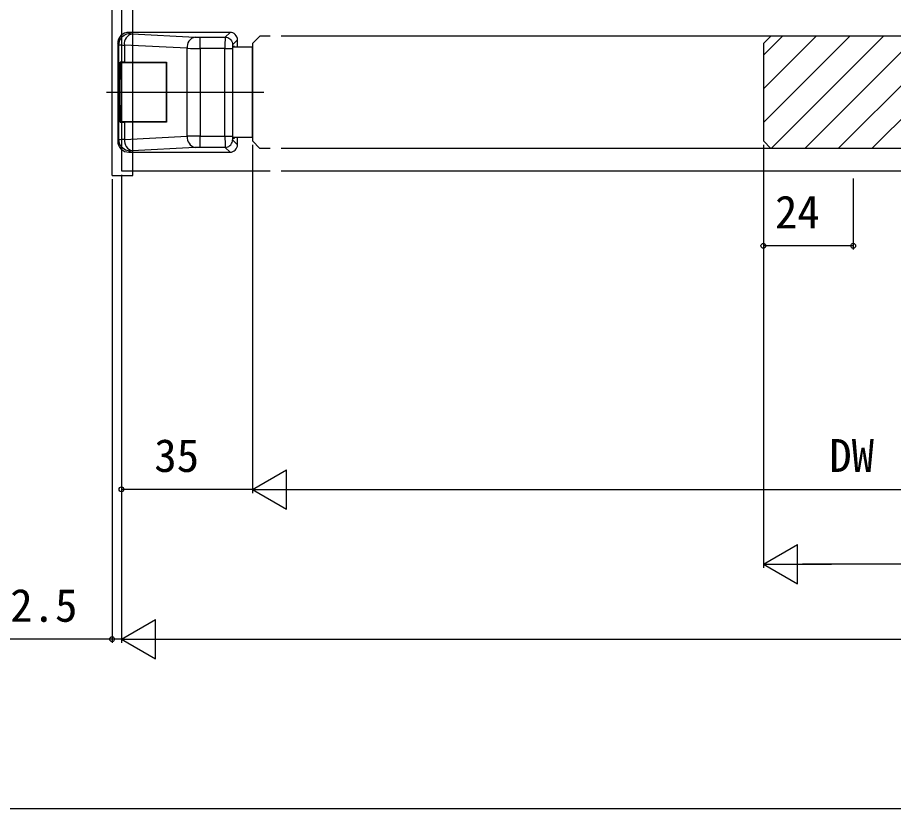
# Model space of a CAD drawing. Units: millimetres, scale not verified. Extents: x -525 to 525, y -783 to 779.
# Drawn here: x -300.3 to -66.2, y -783.3 to -572.2 of the extents above; entities that cross this region are included whole.
import ezdxf
from ezdxf.enums import TextEntityAlignment as Align

# ---------------------------------------------------------------- set-up
doc = ezdxf.new("R2010")
doc.units = ezdxf.units.MM
doc.header["$LTSCALE"] = 4
for name, color, linetype in [('0-4_YKK_12', 2, 'Continuous'), ('0-5_YKK_13', 4, 'Continuous'), ('0-7_YKK_D', 6, 'Continuous'), ('0-8_YKK_ZWAK', 7, 'Continuous')]:
    doc.layers.add(name, color=color, linetype=linetype)
doc.styles.add('ＭＳ ゴシック', font='')
doc.styles.get('ＭＳ ゴシック').set_extended_font_data('MS Gothic')

msp = doc.modelspace()

# ---------------------------------------------------------------- linework, layer by layer
at = {"layer": '0-4_YKK_12'}
for p, q in [((-272.5, -553.608), (-272.5, -613.108)), ((-237.5, -579.108), (-235.5, -577.108)), ((-232.812, -577.108), (-235.5, -577.108)), ((94, -577.108), (-229.812, -577.108)), ((-101, -579.108), (-99, -577.108)), ((-101, -582.227), (-95.882, -577.108)), ((-101, -591.207), (-86.901, -577.108)), ((-101, -600.187), (-77.921, -577.108)), ((110.82, -577.108), (-99, -577.108)), ((-98.941, -607.108), (-68.941, -577.108)), ((-89.96, -607.108), (-59.96, -577.108)), ((-80.98, -607.108), (-50.98, -577.108)), ((-72, -607.108), (-42, -577.108)), ((-237.5, -579.108), (-237.5, -605.108)), ((-101, -579.108), (-101, -605.108)), ((-235.5, -607.108), (-237.5, -605.108)), ((-99, -607.108), (-101, -605.108)), ((-232.812, -607.108), (-235.5, -607.108)), ((94, -607.108), (-229.812, -607.108)), ((110.82, -607.108), (-99, -607.108)), ((-272.5, -613.108), (-232.812, -613.108)), ((-229.812, -613.108), (110.82, -613.108))]:
    msp.add_line(p, q, dxfattribs=at)
at = {"layer": '0-5_YKK_13'}
for p, q in [((-275, -614.308), (-275, -553.608)), ((-269.5, -614.308), (-269.5, -553.608)), ((-270.504, -576.108), (-270.19, -576.423)), ((-243.497, -576.108), (-270.504, -576.108)), ((-269.607, -576.491), (-252.843, -577.37)), ((-251.429, -577.401), (-244.789, -577.401)), ((-251.429, -580.397), (-251.429, -577.401)), ((-244.789, -577.401), (-243.497, -576.108)), ((-273.186, -579.419), (-273.5, -579.104)), ((-273.5, -579.104), (-273.5, -605.113)), ((-273.186, -604.798), (-273.186, -579.419)), ((-254.964, -580.366), (-271.728, -579.487)), ((-271.728, -579.487), (-271.728, -584.108)), ((-254.964, -603.851), (-254.964, -580.366)), ((-237.5, -580.108), (-242.842, -580.108)), ((-242.81, -579.858), (-242.81, -604.358)), ((-242.26, -579.858), (-242.81, -579.858)), ((-241.5, -578.106), (-242.792, -579.398)), ((-242.26, -580.108), (-242.26, -579.858)), ((-241.5, -580.108), (-241.5, -578.106)), ((-244.839, -580.397), (-251.429, -580.397)), ((-251.429, -580.397), (-251.429, -603.82)), ((-244.839, -603.82), (-244.839, -580.397)), ((-271.728, -584.108), (-272.871, -584.108)), ((-272.871, -600.108), (-272.871, -584.108)), ((-271.552, -584.208), (-272.641, -584.208)), ((-272.641, -588.608), (-272.641, -584.208)), ((-271.728, -584.108), (-260.5, -584.108)), ((-260.5, -584.208), (-271.552, -584.208)), ((-260.5, -584.108), (-260.5, -600.108)), ((-260.5, -600.008), (-260.5, -584.208)), ((-276.5, -592.108), (-234.432, -592.108)), ((-272.871, -600.108), (-271.728, -600.108)), ((-271.552, -600.008), (-272.641, -600.008)), ((-271.728, -600.108), (-271.728, -604.73)), ((-260.5, -600.108), (-271.728, -600.108)), ((-260.5, -600.008), (-271.552, -600.008)), ((-273.5, -605.113), (-273.186, -604.798)), ((-271.728, -604.73), (-254.964, -603.851)), ((-251.429, -603.82), (-244.839, -603.82)), ((-251.429, -606.816), (-251.429, -603.82)), ((-244.839, -603.82), (-242.842, -603.82)), ((-242.792, -604.819), (-241.5, -606.111)), ((-241.5, -606.111), (-241.5, -604.108)), ((-270.19, -607.794), (-270.504, -608.108)), ((-270.504, -608.108), (-243.497, -608.108)), ((-252.843, -606.847), (-269.607, -607.725)), ((-244.789, -606.816), (-251.429, -606.816)), ((-243.497, -608.108), (-244.789, -606.816)), ((-275, -614.308), (-269.5, -614.308))]:
    msp.add_line(p, q, dxfattribs=at)
for points in [[(-273.186, -579.419), (-273.154, -578.993), (-273.062, -578.576), (-272.912, -578.176), (-272.707, -577.801), (-272.451, -577.46), (-272.149, -577.157), (-271.807, -576.901), (-271.432, -576.696), (-271.032, -576.546), (-270.615, -576.454), (-270.19, -576.423)], [(-244.789, -577.401), (-244.443, -577.432), (-244.108, -577.523), (-243.792, -577.67), (-243.508, -577.87), (-243.261, -578.116), (-243.062, -578.401), (-242.914, -578.716), (-242.823, -579.052), (-242.792, -579.398)], [(-242.842, -604.108), (-237.5, -604.108), (-237.5, -580.108)], [(-244.839, -580.397), (-242.842, -580.397), (-242.842, -603.82)], [(-272.416, -595.608), (-272.416, -588.608), (-272.641, -588.608)], [(-272.641, -600.008), (-272.641, -595.608), (-272.416, -595.608)], [(-270.19, -607.794), (-270.615, -607.763), (-271.032, -607.671), (-271.432, -607.521), (-271.807, -607.316), (-272.149, -607.059), (-272.451, -606.757), (-272.707, -606.415), (-272.912, -606.041), (-273.062, -605.641), (-273.154, -605.224), (-273.186, -604.798)], [(-244.789, -606.816), (-244.443, -606.785), (-244.108, -606.694), (-243.792, -606.547), (-243.508, -606.347), (-243.261, -606.101), (-243.062, -605.816), (-242.914, -605.501), (-242.823, -605.165), (-242.792, -604.819)], [(-242.81, -604.358), (-242.26, -604.358), (-242.26, -604.108)]]:
    msp.add_lwpolyline(points, dxfattribs=at)
for centre, radius, start, end in [((-270.506, -579.103), 2.994, 89.96782, 180.03218), ((-268.987, -579.179), 2.759, 102.98938, 186.40774), ((-269.653, -574.371), 2.121, 255.33304, 271.24019), ((-252.223, -580.058), 2.759, 102.98938, 186.40774), ((-251.512, -548.623), 28.778, 267.34813, 270.16471), ((-200.658, -579.631), 44.187, 177.1073, 180.99321), ((-243.496, -578.105), 1.996, 359.96796, 90.03204), ((-271.938, -568.433), 11.057, 263.52066, 271.0879), ((-251.675, -405.159), 175.238, 268.92448, 270.08052), ((-237.422, -580.166), 5.425, 171.86503, 182.44066), ((-270.506, -605.114), 2.994, 179.96782, 270.03218), ((-271.76, -619.556), 14.826, 89.87498, 95.51645), ((-268.881, -604.962), 2.857, 175.32403, 255.27885), ((-252.117, -604.084), 2.857, 175.32403, 255.27885), ((-251.599, -787.791), 183.971, 89.94692, 91.04808), ((-192.082, -604.444), 52.761, 179.32261, 182.57688), ((-243.496, -606.112), 1.996, 269.96796, 0.03204), ((-237.422, -604.051), 5.425, 177.55934, 188.13497), ((-269.653, -609.846), 2.121, 88.75981, 104.66696), ((-251.512, -635.594), 28.778, 89.83529, 92.65187)]:
    msp.add_arc(centre, radius, start, end, dxfattribs=at)
at = {"layer": '0-7_YKK_D'}
for p, q in [((-237.5, -606.108), (-237.5, -699.108)), ((-237.5, -606.108), (-237.5, -699.108)), ((-101, -606.108), (-101.003, -719.105)), ((-101, -606.108), (-101, -634.108)), ((-275, -615.308), (-275, -739.107)), ((-272.5, -614.108), (-272.5, -739.107)), ((-272.5, -614.108), (-272.5, -699.108)), ((-272.5, -614.108), (-272.5, -739.107)), ((-77, -615.108), (-77, -634.108)), ((-77, -633.108), (-101, -633.108)), ((-237.5, -698.108), (-228.407, -692.858)), ((-228.407, -703.358), (-228.407, -692.858)), ((-237.5, -698.108), (-272.5, -698.108)), ((-237.5, -698.108), (-228.407, -703.358)), ((-237.5, -698.108), (-219.313, -698.108)), ((-227, -698.108), (85.5, -698.108)), ((-101.003, -718.105), (-91.909, -712.855)), ((-91.909, -723.355), (-91.909, -712.855)), ((-101.003, -718.105), (-91.909, -723.355)), ((-101.003, -718.105), (-82.816, -718.105)), ((221.997, -718.112), (-90.503, -718.105)), ((-272.5, -738.107), (-263.407, -732.857)), ((-263.407, -743.357), (-263.407, -732.857)), ((-275, -738.107), (-303.327, -738.107)), ((-272.5, -738.107), (-275, -738.107)), ((-272.5, -738.107), (-269.95, -738.107)), ((-272.5, -738.107), (-263.407, -743.357)), ((-272.5, -738.107), (-254.313, -738.107)), ((-262, -738.107), (255, -738.107))]:
    msp.add_line(p, q, dxfattribs=at)
for centre in [(-101, -633.108), (-77, -633.108), (-272.5, -698.108), (-275, -738.107)]:
    msp.add_circle(centre, 0.637, dxfattribs=at)
at = {"layer": '0-8_YKK_ZWAK'}
msp.add_lwpolyline([(-525, -783.3), (525, -783.3), (525, 746.7)], dxfattribs=at)

# ---------------------------------------------------------------- texts
at = {"layer": '0-7_YKK_D', "style": 'ＭＳ ゴシック'}
for s, p in [('24', (-97.898, -631.108)), ('35', (-263.727, -696.108)), ('DW', (-83.398, -696.108)), ('2.5', (-302.214, -736.107))]:
    msp.add_text(s, height=8.798, dxfattribs=at).set_placement(p, align=Align.BOTTOM_LEFT)

doc.saveas('drawing.dxf')
